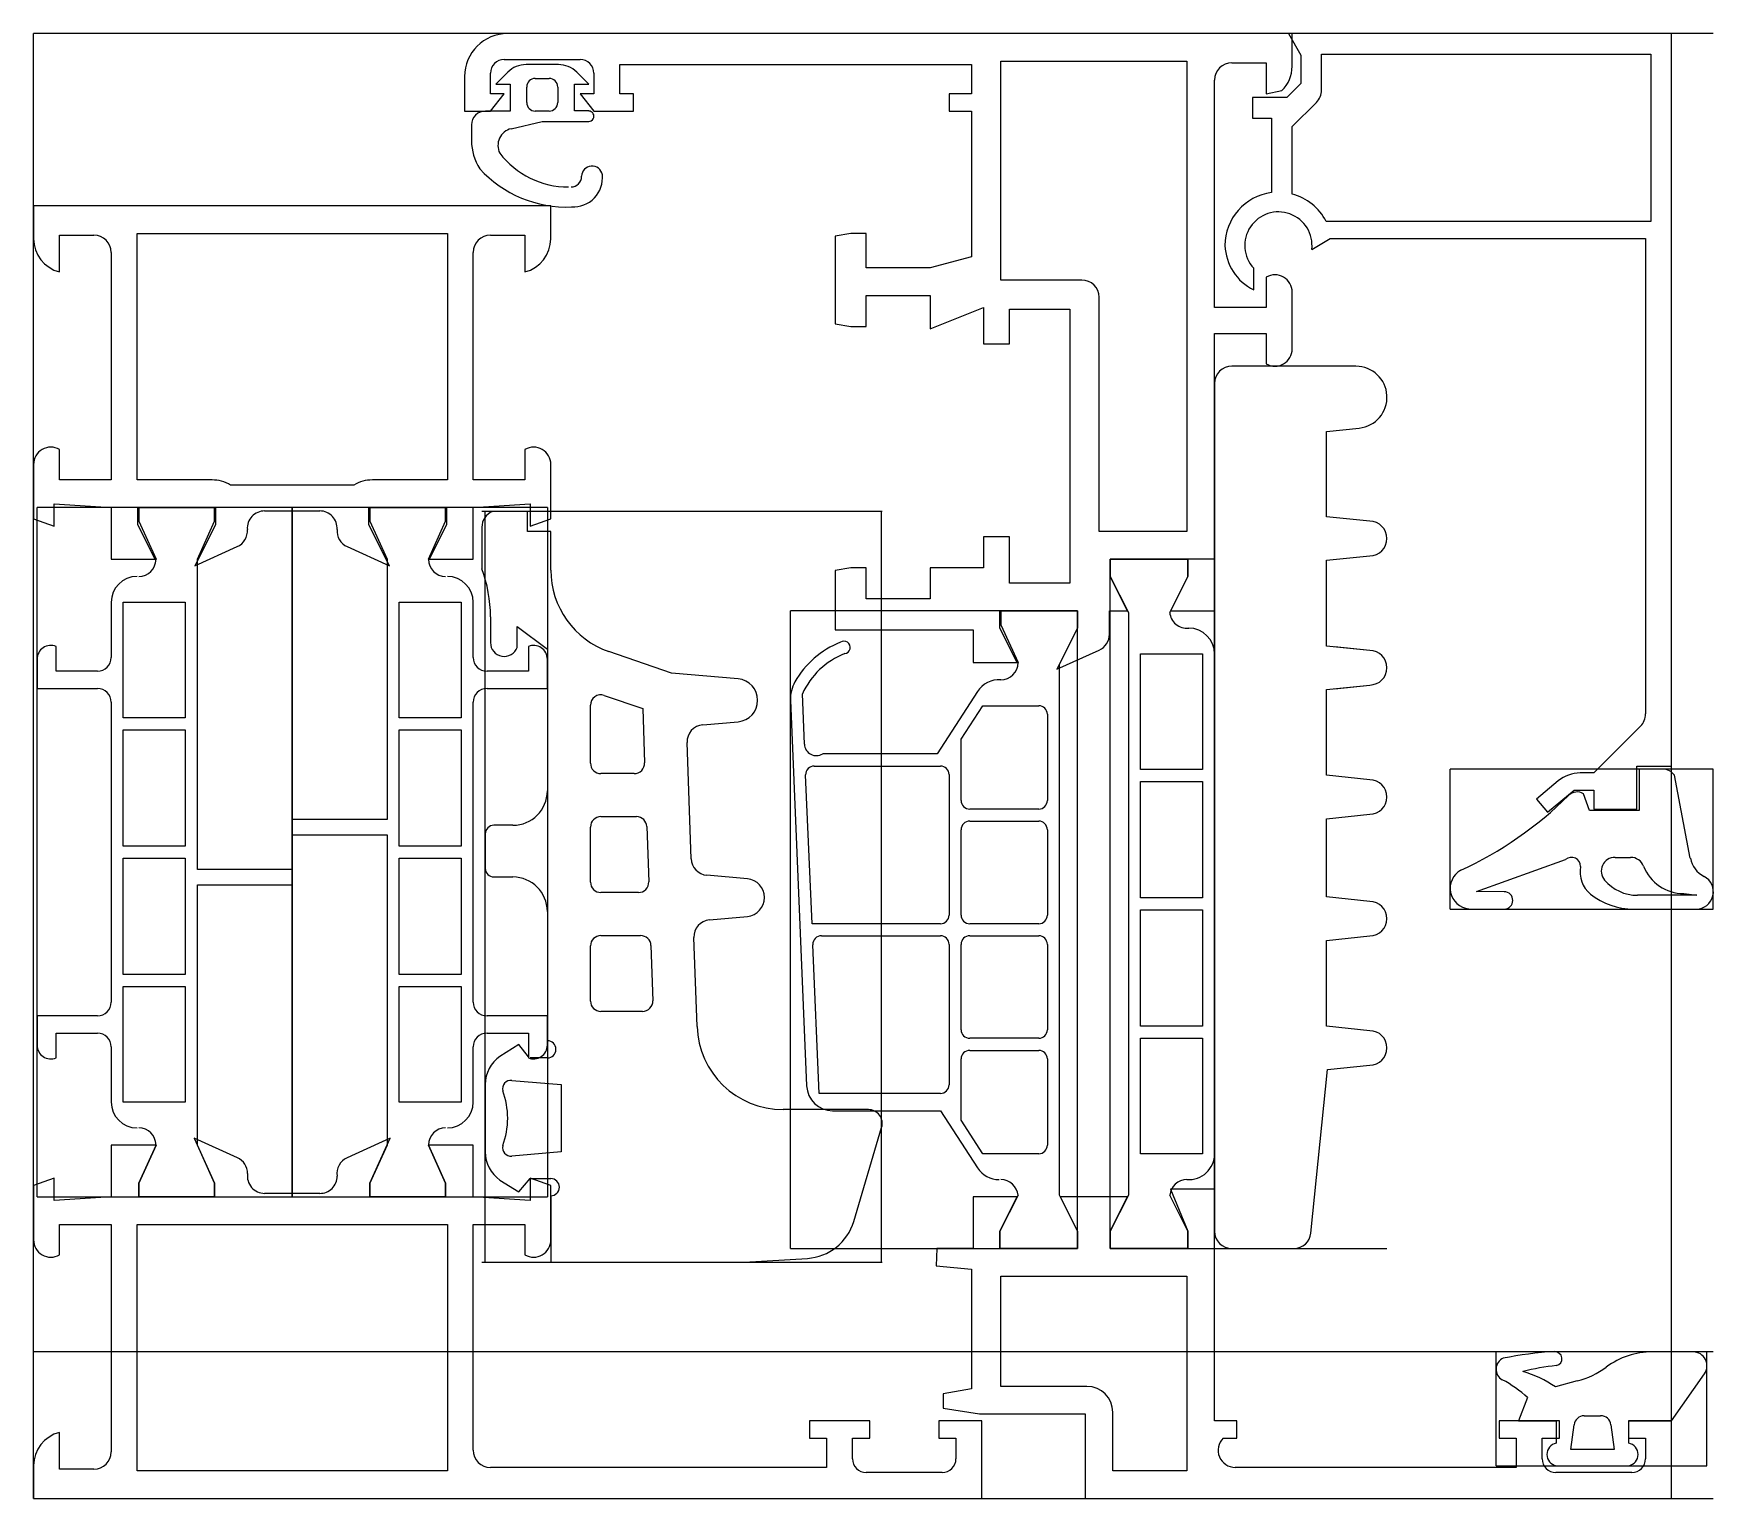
# Model space of a CAD drawing. Extents: x 0 to 97.4, y 0 to 85.
import ezdxf

# ---------------------------------------------------------------- set-up
doc = ezdxf.new("R2010")
doc.units = 0
doc.layers.get('0').update_dxf_attribs({"linetype": 'CONTINUOUS'})

msp = doc.modelspace()

# ---------------------------------------------------------------- linework, layer by layer
at = {"linetype": 'CONTINUOUS'}
for p, q in [((97.42, 85), (0, 85)), ((0, 0), (0, 85)), ((73, 85), (27.5, 85)), ((95, 85), (72.78, 85)), ((72.78, 85), (73.5, 83.75)), ((73, 83.1), (73, 85)), ((95, 0), (95, 85)), ((95, 42.5), (95, 85)), ((74.7, 81.72), (74.7, 83.8)), ((74.7, 83.8), (93.8, 83.8)), ((93.8, 83.8), (93.8, 74.1)), ((27.3, 83.5), (31.7, 83.5)), ((30.44, 83.2), (28.57, 83.2)), ((34, 81.5), (34, 83.2)), ((34, 83.2), (54.4, 83.2)), ((54.4, 83.2), (54.4, 81.5)), ((56.1, 70.7), (56.1, 83.4)), ((56.1, 83.4), (66.9, 83.4)), ((66.9, 83.4), (66.9, 56.1)), ((69.5, 83.3), (71.5, 83.3)), ((71.5, 83.3), (71.5, 81.51)), ((73.5, 83.75), (73.5, 82.1)), ((25, 82.5), (25, 80.5)), ((26.5, 81.5), (26.5, 82.7)), ((27.51, 82.76), (26.81, 82.07)), ((26.81, 82.07), (27.65, 82.07)), ((27.65, 82.07), (27.65, 80.5)), ((28.6, 81), (28.6, 81.9)), ((29.1, 82.4), (29.9, 82.4)), ((30.4, 81.9), (30.4, 81)), ((31.37, 80.52), (31.37, 82.07)), ((31.37, 82.07), (32.2, 82.07)), ((32.2, 82.07), (31.5, 82.76)), ((32.5, 82.7), (32.5, 81.5)), ((68.5, 69.1), (68.5, 82.3)), ((73.5, 82.1), (72.7, 81.3)), ((26.5, 80.5), (27.3, 81.5)), ((27.3, 81.5), (26.5, 81.5)), ((32.5, 81.5), (31.7, 81.5)), ((31.7, 81.5), (32.5, 80.5)), ((34.8, 81.5), (34, 81.5)), ((34.8, 80.5), (34.8, 81.5)), ((54.4, 81.5), (53.1, 81.5)), ((53.1, 81.5), (53.1, 80.5)), ((72.7, 81.3), (70.7, 81.3)), ((70.7, 81.3), (70.7, 80.1)), ((71.5, 81.51), (72.41, 81.69)), ((73, 79.6), (74.41, 81.01)), ((25, 80.5), (26.5, 80.5)), ((27.65, 80.5), (26.22, 80.5)), ((27.7, 79.48), (29.5, 79.9)), ((29.9, 80.5), (29.1, 80.5)), ((29.5, 79.9), (32.2, 79.9)), ((32.2, 80.52), (31.37, 80.52)), ((32.5, 80.5), (34.8, 80.5)), ((53.1, 80.5), (54.4, 80.5)), ((54.4, 80.5), (54.4, 72.04)), ((70.7, 80.1), (71.8, 80.1)), ((71.8, 80.1), (71.8, 75.77)), ((25.4, 79.7), (25.4, 78.78)), ((73, 75.69), (73, 79.6)), ((0, 75), (0, 73.1)), ((30, 75), (0, 75)), ((30, 73.1), (30, 75)), ((93.8, 74.1), (74.97, 74.1)), ((1.5, 71.17), (1.5, 73.3)), ((1.5, 73.3), (3.5, 73.3)), ((6, 59.1), (6, 73.4)), ((6, 73.4), (24, 73.4)), ((24, 73.4), (24, 59.1)), ((26.5, 73.3), (28.5, 73.3)), ((28.5, 73.3), (28.5, 71.17)), ((47.4, 73.4), (46.5, 73.24)), ((46.5, 73.24), (46.5, 68.16)), ((48.3, 73.4), (47.4, 73.4)), ((48.3, 71.4), (48.3, 73.4)), ((74.14, 72.48), (75.2, 73.1)), ((75.2, 73.1), (93.5, 73.1)), ((93.5, 73.1), (93.5, 45.52)), ((4.5, 72.3), (4.5, 59.1)), ((25.5, 59.1), (25.5, 72.3)), ((52, 71.4), (48.3, 71.4)), ((54.4, 72.04), (52, 71.4)), ((70.77, 70.13), (70.77, 71.38)), ((60.8, 70.7), (56.1, 70.7)), ((71.5, 70.87), (71.5, 69.1)), ((48.3, 68), (48.3, 69.8)), ((48.3, 69.8), (52, 69.8)), ((52, 69.8), (52, 67.86)), ((61.8, 56.1), (61.8, 69.7)), ((73, 66.7), (73, 70)), ((52, 67.86), (55.1, 69.1)), ((55.1, 69.1), (55.1, 67)), ((56.6, 67), (56.6, 69)), ((56.6, 69), (60.1, 69)), ((60.1, 69), (60.1, 53.1)), ((71.5, 69.1), (68.5, 69.1)), ((46.5, 68.16), (47.4, 68)), ((47.4, 68), (48.3, 68)), ((68.5, 51.5), (68.5, 67.6)), ((68.5, 67.6), (71.5, 67.6)), ((71.5, 67.6), (71.5, 65.83)), ((55.1, 67), (56.6, 67)), ((68.5, 14.5), (68.5, 65.7)), ((76.7, 65.7), (69.5, 65.7)), ((68.5, 64.7), (68.5, 15.5)), ((75, 61.91), (76.89, 62.11)), ((75, 56.96), (75, 61.91)), ((1.5, 59.1), (1.5, 60.87)), ((28.5, 60.87), (28.5, 59.1)), ((0, 60), (0, 56.85)), ((30, 56.85), (30, 60)), ((4.5, 59.1), (1.5, 59.1)), ((10.35, 59.1), (6, 59.1)), ((18.58, 58.8), (11.42, 58.8)), ((24, 59.1), (19.65, 59.1)), ((28.5, 59.1), (25.5, 59.1)), ((15, 57.5), (0.2, 57.5)), ((0.2, 17.5), (0.2, 57.5)), ((1.2, 56.41), (1.2, 57.72)), ((1.2, 57.72), (4.5, 57.5)), ((4.5, 57.5), (4.5, 54.5)), ((6.05, 56.5), (6.05, 57.5)), ((6.05, 57.5), (10.55, 57.5)), ((10.5, 57.5), (6.1, 57.5)), ((6.1, 57.5), (6.1, 56.7)), ((10.5, 56.7), (10.5, 57.5)), ((10.55, 57.5), (10.55, 56.5)), ((15, 57.5), (15, 17.5)), ((29.8, 57.5), (15, 57.5)), ((15, 17.5), (15, 57.5)), ((19.45, 56.5), (19.45, 57.5)), ((19.45, 57.5), (23.95, 57.5)), ((23.9, 57.5), (19.5, 57.5)), ((19.5, 57.5), (19.5, 56.7)), ((23.9, 56.7), (23.9, 57.5)), ((23.95, 57.5), (23.95, 56.5)), ((25.5, 57.5), (28.8, 57.72)), ((25.5, 54.5), (25.5, 57.5)), ((28.8, 57.72), (28.8, 56.41)), ((29.8, 57.5), (29.8, 17.5)), ((0, 56.85), (1.2, 56.41)), ((6.1, 56.7), (7.1, 54.5)), ((9.5, 54.5), (10.5, 56.7)), ((13.4, 57.3), (16.6, 57.3)), ((19.5, 56.7), (20.5, 54.5)), ((22.9, 54.5), (23.9, 56.7)), ((49.22, 57.27), (26, 57.27)), ((26.2, 13.7), (26.2, 57.27)), ((28.64, 57.27), (26.61, 57.27)), ((28.64, 56.11), (28.64, 57.27)), ((28.8, 56.41), (30, 56.85)), ((49.19, 13.7), (49.19, 57.27)), ((77.5, 56.7), (75, 56.96)), ((7.05, 54.5), (6.05, 56.5)), ((10.55, 56.5), (9.36, 54.12)), ((20.64, 54.12), (19.45, 56.5)), ((23.95, 56.5), (22.95, 54.5)), ((26, 56.35), (26, 53.95)), ((30, 56.11), (28.64, 56.11)), ((30, 53.87), (30, 56.11)), ((56.6, 55.8), (55.1, 55.8)), ((55.1, 55.8), (55.1, 54)), ((56.6, 53.1), (56.6, 55.8)), ((66.9, 56.1), (61.8, 56.1)), ((9.36, 54.12), (11.81, 55.23)), ((18.19, 55.23), (20.64, 54.12)), ((75, 54.44), (77.5, 54.7)), ((4.5, 54.5), (7.05, 54.5)), ((9.5, 36.5), (9.5, 54.5)), ((20.5, 54.5), (20.5, 39.4)), ((22.95, 54.5), (25.5, 54.5)), ((47.4, 54), (46.5, 53.84)), ((46.5, 53.84), (46.5, 50.4)), ((48.3, 54), (47.4, 54)), ((48.3, 52.2), (48.3, 54)), ((55.1, 54), (52, 54)), ((52, 54), (52, 52.2)), ((62.45, 53.5), (62.45, 54.5)), ((62.45, 54.5), (66.95, 54.5)), ((68.5, 54.5), (62.45, 54.5)), ((62.45, 14.5), (62.45, 54.5)), ((66.95, 54.5), (62.45, 54.5)), ((62.45, 54.5), (62.45, 53.5)), ((66.95, 54.5), (66.95, 53.5)), ((66.95, 53.5), (66.95, 54.5)), ((68.5, 14.5), (68.5, 54.5)), ((75, 49.46), (75, 54.44)), ((60.1, 53.1), (56.6, 53.1)), ((63.45, 51.5), (62.45, 53.5)), ((62.45, 53.5), (63.5, 51.4)), ((65.9, 51.41), (66.95, 53.5)), ((66.95, 53.5), (65.95, 51.5)), ((4.5, 52), (4.5, 48.8)), ((5.2, 45.3), (5.2, 52)), ((5.2, 52), (8.8, 52)), ((8.8, 52), (8.8, 45.3)), ((21.2, 45.3), (21.2, 52)), ((21.2, 52), (24.8, 52)), ((24.8, 52), (24.8, 45.3)), ((25.5, 48.8), (25.5, 52)), ((52, 52.2), (48.3, 52.2)), ((26.5, 51.16), (26.5, 49.66)), ((60.55, 51.5), (43.9, 51.5)), ((43.9, 14.5), (43.9, 51.5)), ((56.05, 50.5), (56.05, 51.5)), ((56.05, 51.5), (60.55, 51.5)), ((60.55, 51.5), (56.1, 51.5)), ((56.1, 51.5), (56.1, 50.7)), ((56.1, 50.7), (57.1, 48.5)), ((60.55, 51.5), (60.55, 50.5)), ((60.55, 14.5), (60.55, 51.5)), ((60.55, 50.5), (60.55, 51.5)), ((62.4, 50.14), (62.4, 51.5)), ((62.4, 51.5), (63.45, 51.5)), ((63.5, 51.4), (63.5, 17.6)), ((65.95, 51.5), (68.5, 51.5)), ((28.05, 49.38), (28.05, 50.6)), ((28.05, 50.6), (29.8, 49.28)), ((46.5, 50.4), (54.5, 50.4)), ((54.5, 50.4), (54.5, 48.5)), ((57.05, 48.5), (56.05, 50.5)), ((60.55, 50.5), (59.36, 48.12)), ((59.5, 48.4), (60.55, 50.5)), ((1.3, 48), (1.3, 49.44)), ((28.7, 49.44), (28.7, 48)), ((29.8, 49.28), (29.8, 41.06)), ((37, 47.89), (33.37, 49.14)), ((59.36, 48.12), (61.81, 49.23)), ((64.2, 42.3), (64.2, 49)), ((64.2, 49), (67.8, 49)), ((67.8, 49), (67.8, 42.3)), ((68.5, 20), (68.5, 49)), ((77.5, 49.2), (75, 49.46)), ((77.5, 49.2), (75.45, 49.42)), ((0.2, 48.7), (0.2, 47)), ((3.7, 48), (1.3, 48)), ((28.7, 48), (26.3, 48)), ((29.8, 47), (29.8, 48.7)), ((40.86, 47.56), (37, 47.89)), ((54.5, 48.5), (57.05, 48.5)), ((59.5, 17.6), (59.5, 48.4)), ((0.2, 47), (3.7, 47)), ((26.3, 47), (29.8, 47)), ((54.75, 46.82), (52.41, 43.2)), ((75, 46.94), (77.5, 47.2)), ((75, 41.96), (75, 46.94)), ((75.45, 46.98), (77.5, 47.2)), ((4.5, 46.2), (4.5, 28.8)), ((25.5, 28.8), (25.5, 46.2)), ((32.3, 42.66), (32.3, 46.03)), ((33.1, 46.6), (35.33, 45.83)), ((35.33, 45.83), (35.44, 42.68)), ((43.9, 46.32), (44.84, 23.94)), ((44.71, 43.77), (44.59, 46.68)), ((53.8, 44.06), (55.06, 46)), ((55.06, 46), (58.3, 46)), ((8.8, 45.3), (5.2, 45.3)), ((24.8, 45.3), (21.2, 45.3)), ((38.81, 44.89), (40.86, 45.07)), ((58.8, 45.5), (58.8, 40.5)), ((5.2, 44.6), (8.8, 44.6)), ((5.2, 37.85), (5.2, 44.6)), ((8.8, 44.6), (8.8, 37.85)), ((21.2, 37.85), (21.2, 44.6)), ((21.2, 44.6), (24.8, 44.6)), ((24.8, 44.6), (24.8, 37.85)), ((38.14, 37.12), (37.9, 43.86)), ((53.8, 40.5), (53.8, 44.06)), ((93.21, 44.81), (90.5, 42.1)), ((52.41, 43.2), (45.77, 43.2)), ((34.84, 42.06), (32.9, 42.06)), ((45.15, 33.35), (44.78, 41.98)), ((45.28, 42.5), (52.6, 42.5)), ((53.1, 42), (53.1, 33.85)), ((67.8, 42.3), (64.2, 42.3)), ((77.5, 41.7), (75, 41.96)), ((97.42, 42.32), (82.17, 42.32)), ((82.17, 34.2), (82.17, 42.32)), ((90.5, 42.1), (89.71, 42.1)), ((93, 40), (93, 42.5)), ((93, 42.5), (95, 42.5)), ((94.5, 42.32), (93.12, 42.32)), ((93.12, 42.32), (93.12, 39.91)), ((96.08, 37.15), (95.17, 41.96)), ((97.42, 34.2), (97.42, 42.32)), ((64.2, 34.85), (64.2, 41.6)), ((64.2, 41.6), (67.8, 41.6)), ((67.8, 41.6), (67.8, 34.85)), ((88.43, 41.63), (87.18, 40.58)), ((87.82, 39.82), (89.35, 41.1)), ((89.35, 41.1), (90.5, 41.1)), ((90.5, 41.1), (90.5, 40)), ((58.3, 40), (54.3, 40)), ((87.18, 40.58), (87.82, 39.82)), ((90.25, 39.91), (89.9, 40.89)), ((90.5, 40), (93, 40)), ((20.5, 39.4), (15, 39.4)), ((15, 39.4), (15, 38.5)), ((27.8, 39.06), (26.7, 39.06)), ((32.9, 39.56), (34.97, 39.56)), ((35.57, 38.98), (35.68, 35.78)), ((54.3, 39.3), (58.3, 39.3)), ((75, 39.44), (77.5, 39.7)), ((75, 34.9), (75, 39.44)), ((93.12, 39.91), (90.25, 39.91)), ((15, 38.5), (20.5, 38.5)), ((20.5, 38.5), (20.5, 20.5)), ((26.2, 38.56), (26.2, 36.56)), ((32.3, 35.76), (32.3, 38.96)), ((53.8, 33.85), (53.8, 38.8)), ((58.8, 38.8), (58.8, 33.85)), ((8.8, 37.85), (5.2, 37.85)), ((5.2, 37.15), (8.8, 37.15)), ((5.2, 30.4), (5.2, 37.15)), ((8.8, 37.15), (8.8, 30.4)), ((24.8, 37.85), (21.2, 37.85)), ((21.2, 30.4), (21.2, 37.15)), ((21.2, 37.15), (24.8, 37.15)), ((24.8, 37.15), (24.8, 30.4)), ((83.7, 35.21), (88.86, 37.08)), ((91.73, 37.2), (92.63, 37.2)), ((15, 36.5), (9.5, 36.5)), ((15, 35.6), (15, 36.5)), ((26.7, 36.06), (27.8, 36.06)), ((41.4, 35.96), (39.05, 36.16)), ((9.5, 20.5), (9.5, 35.6)), ((9.5, 35.6), (15, 35.6)), ((35.08, 35.16), (32.9, 35.16)), ((85.3, 35.2), (83.7, 35.21)), ((95.71, 35.1), (96.48, 35)), ((67.8, 34.85), (64.2, 34.85)), ((64.2, 27.4), (64.2, 34.15)), ((64.2, 34.15), (67.8, 34.15)), ((67.8, 34.15), (67.8, 27.4)), ((77.5, 34.64), (75, 34.9)), ((82.17, 34.2), (97.42, 34.2)), ((83.24, 34.21), (85.3, 34.2)), ((92.8, 34.2), (96.43, 34.2)), ((96.48, 35), (93.03, 35)), ((29.8, 34.06), (29.8, 26.56)), ((39.21, 33.57), (41.4, 33.77)), ((52.6, 33.35), (45.15, 33.35)), ((58.3, 33.35), (54.3, 33.35)), ((32.9, 32.66), (35.21, 32.66)), ((38.48, 27.39), (38.3, 32.54)), ((45.7, 32.65), (52.6, 32.65)), ((54.3, 32.65), (58.3, 32.65)), ((75, 32.38), (77.5, 32.64)), ((75, 27.4), (75, 32.38)), ((32.3, 28.86), (32.3, 32.06)), ((35.81, 32.08), (35.92, 28.88)), ((45.56, 23.5), (45.2, 32.13)), ((53.1, 32.15), (53.1, 24)), ((53.8, 27.2), (53.8, 32.15)), ((58.8, 32.15), (58.8, 27.2)), ((8.8, 30.4), (5.2, 30.4)), ((24.8, 30.4), (21.2, 30.4)), ((5.2, 29.7), (8.8, 29.7)), ((5.2, 23), (5.2, 29.7)), ((8.8, 29.7), (8.8, 23)), ((21.2, 23), (21.2, 29.7)), ((21.2, 29.7), (24.8, 29.7)), ((24.8, 29.7), (24.8, 23)), ((35.32, 28.26), (32.9, 28.26)), ((3.7, 28), (0.2, 28)), ((0.2, 28), (0.2, 26.3)), ((29.8, 28), (26.3, 28)), ((29.8, 26.3), (29.8, 28)), ((67.8, 27.4), (64.2, 27.4)), ((77.5, 27.14), (75, 27.4)), ((1.3, 25.56), (1.3, 27)), ((1.3, 27), (3.7, 27)), ((26.3, 27), (28.7, 27)), ((28.14, 26.33), (27.05, 25.65)), ((28.7, 25.62), (28.14, 26.33)), ((28.7, 27), (28.7, 25.56)), ((58.3, 26.7), (54.3, 26.7)), ((64.2, 20), (64.2, 26.7)), ((64.2, 26.7), (67.8, 26.7)), ((67.8, 26.7), (67.8, 20)), ((4.5, 26.2), (4.5, 23)), ((25.5, 23), (25.5, 26.2)), ((29.8, 25.56), (28.81, 25.56)), ((53.8, 21.94), (53.8, 25.5)), ((54.3, 26), (58.3, 26)), ((58.8, 25.5), (58.8, 20.5)), ((74.09, 15.4), (75.05, 24.88)), ((75.05, 24.88), (77.5, 25.14)), ((26.2, 24.02), (26.2, 20.11)), ((27.74, 24.26), (30.6, 24.01)), ((30.6, 24.01), (30.6, 20.11)), ((52.6, 23.5), (45.56, 23.5)), ((8.8, 23), (5.2, 23)), ((24.8, 23), (21.2, 23)), ((48.42, 22.56), (43.47, 22.56)), ((46.34, 22.5), (52.6, 22.5)), ((52.6, 22.5), (54.75, 19.18)), ((47.57, 16.07), (49.19, 21.53)), ((55.06, 20), (53.8, 21.94)), ((7.1, 20.5), (4.5, 20.5)), ((4.5, 20.5), (4.5, 17.5)), ((6.1, 18.3), (7.1, 20.5)), ((7.1, 20.5), (6.1, 18.3)), ((11.82, 19.77), (9.32, 20.9)), ((9.32, 20.9), (10.5, 18.3)), ((10.5, 18.3), (9.5, 20.5)), ((20.68, 20.9), (18.18, 19.77)), ((19.5, 18.3), (20.68, 20.9)), ((20.5, 20.5), (19.5, 18.3)), ((25.5, 20.5), (22.9, 20.5)), ((22.9, 20.5), (23.9, 18.3)), ((23.9, 18.3), (22.9, 20.5)), ((25.5, 17.5), (25.5, 20.5)), ((30.6, 20.11), (27.74, 19.86)), ((58.3, 20), (55.06, 20)), ((67.8, 20), (64.2, 20)), ((1.2, 18.59), (0, 18.15)), ((1.2, 17.28), (1.2, 18.59)), ((28.14, 17.79), (28.8, 18.56)), ((30, 18.15), (28.8, 18.59)), ((28.8, 18.59), (28.8, 17.28)), ((28.8, 18.56), (30, 18.56)), ((0, 18.15), (0, 15)), ((6.1, 17.5), (6.1, 18.3)), ((6.1, 18.3), (6.1, 17.5)), ((10.5, 18.3), (10.5, 17.5)), ((10.5, 17.5), (10.5, 18.3)), ((16.6, 17.7), (13.4, 17.7)), ((19.5, 17.5), (19.5, 18.3)), ((19.5, 18.3), (19.5, 17.5)), ((23.9, 18.3), (23.9, 17.5)), ((23.9, 17.5), (23.9, 18.3)), ((27.05, 18.47), (28.14, 17.79)), ((30, 15), (30, 18.15)), ((30, 17.56), (30, 13.7)), ((57.1, 17.59), (56.05, 15.5)), ((60.55, 15.5), (59.5, 17.6)), ((63.5, 17.6), (62.45, 15.5)), ((66.95, 15.5), (65.9, 17.59)), ((68.5, 17.94), (65.95, 17.94)), ((65.95, 17.94), (66.95, 15.5)), ((68.5, 4.5), (68.5, 17.94)), ((0.2, 17.5), (15, 17.5)), ((4.5, 17.5), (1.2, 17.28)), ((10.5, 17.5), (6.1, 17.5)), ((6.1, 17.5), (10.5, 17.5)), ((15, 17.5), (29.8, 17.5)), ((23.9, 17.5), (19.5, 17.5)), ((19.5, 17.5), (23.9, 17.5)), ((28.8, 17.28), (25.5, 17.5)), ((57.05, 17.5), (54.5, 17.5)), ((54.5, 17.5), (54.5, 14.5)), ((56.05, 15.5), (57.05, 17.5)), ((63.45, 17.5), (59.55, 17.5)), ((59.55, 17.5), (60.55, 15.5)), ((62.45, 15.5), (63.45, 17.5)), ((1.5, 14.13), (1.5, 15.9)), ((1.5, 15.9), (4.5, 15.9)), ((4.5, 15.9), (4.5, 2.7)), ((6, 1.6), (6, 15.9)), ((6, 15.9), (24, 15.9)), ((24, 15.9), (24, 1.6)), ((25.5, 15.9), (28.5, 15.9)), ((25.5, 2.8), (25.5, 15.9)), ((28.5, 15.9), (28.5, 14.13)), ((56.05, 14.5), (56.05, 15.5)), ((56.05, 15.5), (56.05, 14.5)), ((60.55, 15.5), (60.55, 14.5)), ((60.55, 14.5), (60.55, 15.5)), ((62.45, 14.5), (62.45, 15.5)), ((62.45, 15.5), (62.45, 14.5)), ((66.95, 15.5), (66.95, 14.5)), ((66.95, 14.5), (66.95, 15.5)), ((26, 13.7), (49.22, 13.7)), ((30, 13.7), (41.22, 13.7)), ((41.22, 13.7), (44.88, 13.93)), ((43.9, 14.5), (60.55, 14.5)), ((52.4, 14.5), (52.35, 13.5)), ((54.5, 14.5), (52.4, 14.5)), ((60.55, 14.5), (56.05, 14.5)), ((56.05, 14.5), (60.55, 14.5)), ((66.95, 14.5), (62.45, 14.5)), ((62.45, 14.5), (68.5, 14.5)), ((62.45, 14.5), (66.95, 14.5)), ((68.5, 14.5), (78.5, 14.5)), ((69.5, 14.5), (73.1, 14.5)), ((52.35, 13.5), (54.4, 13.3)), ((54.4, 13.3), (54.4, 6.35)), ((56.1, 6.5), (56.1, 12.9)), ((56.1, 12.9), (66.9, 12.9)), ((66.9, 12.9), (66.9, 1.6)), ((97.42, 8.5), (0, 8.5)), ((84.83, 1.9), (84.83, 8.53)), ((97.06, 8.5), (84.83, 8.5)), ((96.26, 8.5), (93.89, 8.5)), ((97.06, 1.9), (97.06, 8.53)), ((95, 4.5), (96.91, 7.23)), ((54.4, 6.35), (52.75, 6.06)), ((52.75, 6.06), (52.75, 5.24)), ((61.1, 6.5), (56.1, 6.5)), ((86.66, 5.85), (86.12, 4.5)), ((89.54, 6.82), (88.27, 6.47)), ((52.75, 5.24), (54.87, 4.9)), ((54.87, 4.9), (61, 4.9)), ((61, 4.9), (61, 0)), ((62.6, 1.6), (62.6, 5)), ((48.5, 4.5), (45, 4.5)), ((45, 4.5), (45, 3.5)), ((48.5, 3.5), (48.5, 4.5)), ((55, 4.5), (52.5, 4.5)), ((52.5, 4.5), (52.5, 3.5)), ((55, 0), (55, 4.5)), ((69.8, 4.5), (68.5, 4.5)), ((69.8, 3.5), (69.8, 4.5)), ((88.5, 4.5), (85, 4.5)), ((85, 4.5), (85, 3.5)), ((86.12, 4.5), (88.32, 4.5)), ((88.32, 4.5), (88.32, 3.2)), ((88.5, 3.5), (88.5, 4.5)), ((89.17, 2.84), (89.35, 4.27)), ((89.94, 4.8), (90.89, 4.8)), ((91.49, 4.27), (91.67, 2.84)), ((95, 4.5), (92.5, 4.5)), ((92.5, 4.5), (92.5, 3.5)), ((92.52, 3.2), (92.52, 4.5)), ((92.52, 4.5), (95, 4.5)), ((95, 0), (95, 4.5)), ((1.5, 1.7), (1.5, 3.83)), ((45, 3.5), (46, 3.5)), ((46, 3.5), (46, 1.8)), ((47.5, 2.3), (47.5, 3.5)), ((47.5, 3.5), (48.5, 3.5)), ((52.5, 3.5), (53.5, 3.5)), ((53.5, 3.5), (53.5, 2.3)), ((68.99, 3.5), (69.8, 3.5)), ((85, 3.5), (86, 3.5)), ((86, 3.5), (86, 1.8)), ((87.5, 2.3), (87.5, 3.5)), ((87.5, 3.5), (88.5, 3.5)), ((92.5, 3.5), (93.5, 3.5)), ((93.5, 3.5), (93.5, 2.3)), ((91.67, 2.84), (89.17, 2.84)), ((0, 1.9), (0, 0)), ((3.5, 1.7), (1.5, 1.7)), ((24, 1.6), (6, 1.6)), ((46, 1.8), (26.5, 1.8)), ((52.7, 1.5), (48.3, 1.5)), ((66.9, 1.6), (62.6, 1.6)), ((86, 1.8), (69.7, 1.8)), ((84.83, 1.9), (97.06, 1.9)), ((92.7, 1.5), (88.3, 1.5)), ((88.32, 1.9), (92.52, 1.9)), ((0, 0), (97.42, 0)), ((0, 0), (55, 0)), ((61, 0), (95, 0))]:
    msp.add_line(p, q, dxfattribs=at)
for centre, radius, start, end in [((27.5, 82.5), 2.5, 90, 180), ((27.3, 82.7), 0.8, 90, 180), ((28.571, 81.7), 1.5, 90.05044, 135.03568), ((30.439, 81.7), 1.5, 44.96432, 89.94956), ((31.7, 82.7), 0.8, 0, 90), ((69.5, 82.3), 1, 90, 180), ((71, 83.108), 2, 314.82883, 359.75843), ((29.1, 81.9), 0.5, 90, 180), ((29.9, 81.9), 0.5, 0, 90), ((29.1, 81), 0.5, 180, 270), ((29.9, 81), 0.5, 270, 0), ((73.7, 81.714), 1, 315.23356, 0.33126), ((26.2, 79.7), 0.8, 88.56745, 180.01791), ((32.2, 80.2), 0.3, 269.99999, 90.00001), ((27.934, 78.508), 1, 103.54068, 206.60237), ((28.4, 78.788), 3, 180.14849, 212.86023), ((31.02, 81.12), 5.02, 217.55767, 270.1192), ((30.912, 81.734), 6.8, 222.27047, 272.42864), ((32.39, 76.702), 0.61, 10.24224, 178.26543), ((31.18, 76.7), 0.6, 269.96816, 1.91022), ((31.299, 76.637), 1.7, 266.6678, 5.83654), ((72.2, 72.696), 3.1, 97.41362, 179.92449), ((72.208, 72.693), 3.1, 26.99326, 75.19228), ((72.203, 72.703), 1.95, 353.44055, 222.7138), ((2, 73.106), 2, 180.18605, 255.5228), ((3.5, 72.3), 1, 0, 90), ((26.5, 72.3), 1, 90, 180), ((28, 73.106), 2, 284.4772, 359.81395), ((72.098, 72.82), 3, 182.29745, 243.73461), ((60.8, 69.7), 1, 0, 90), ((72, 70.004), 1, 359.77201, 120.00052), ((72, 66.696), 1, 239.99948, 0.22799), ((69.5, 64.7), 1, 90, 180), ((76.701, 63.9), 1.8, 276.04228, 90.0168), ((1, 60.004), 1, 59.99948, 180.22799), ((29, 60.004), 1, 359.77201, 120.00052), ((10.352, 57.05), 2.05, 58.61178, 90.06401), ((19.648, 57.05), 2.05, 89.93599, 121.38822), ((13.397, 56.3), 1, 89.81634, 184.58886), ((16.603, 56.3), 1, 355.41114, 90.18366), ((27, 56.349), 1, 112.95448, 179.9533), ((77.5, 55.7), 1, 270, 90), ((11.403, 56.143), 1, 294.0204, 4.39313), ((18.597, 56.143), 1, 175.60687, 245.9796), ((6.1, 54.5), 1, 270, 0), ((23.9, 54.5), 1, 180, 270), ((18.5, 51.166), 8, 359.95623, 20.36418), ((35, 53.867), 5, 179.96389, 250.97384), ((6, 52), 1.5, 90, 180), ((24, 52), 1.5, 0, 90), ((66.896, 51.495), 1, 184.8542, 275.94575), ((47.004, 49.38), 0.363, 277.26397, 124.22819), ((61.4, 50.142), 1, 294.2047, 359.88045), ((67, 49), 1.5, 0, 90), ((1, 48.698), 0.8, 67.97556, 179.88403), ((3.7, 48.8), 0.8, 270, 0), ((26.3, 48.8), 0.8, 180, 270), ((27.3, 49.658), 0.8, 179.88425, 339.6362), ((29, 48.698), 0.8, 0.11597, 112.02444), ((48.696, 44.838), 5.2, 111.38863, 150.73692), ((48.692, 44.83), 4.5, 111.40499, 155.73082), ((77.5, 48.2), 1, 270, 90), ((77.5, 48.2), 1, 270, 90), ((56.1, 48.5), 1, 270, 0), ((3.7, 46.2), 0.8, 0, 90), ((26.3, 46.2), 0.8, 90, 180), ((40.748, 46.315), 1.25, 275.1264, 84.8736), ((45.899, 46.392), 2, 150.38416, 182.05265), ((56.008, 46.003), 1.5, 86.47867, 146.99046), ((32.9, 46.034), 0.6, 70.5272, 180.41254), ((58.3, 45.5), 0.5, 0, 90), ((38.899, 43.894), 1, 95.13033, 181.94878), ((92.5, 45.514), 1, 315.23356, 0.33126), ((45.409, 43.8), 0.7, 182.45206, 301.01091), ((32.9, 42.66), 0.6, 180, 270), ((34.84, 42.66), 0.6, 269.96816, 1.91022), ((45.28, 42), 0.5, 89.95414, 182.29246), ((52.6, 42), 0.5, 0, 90), ((89.718, 40.1), 2, 90.23147, 130.09373), ((94.502, 41.52), 0.8, 33.36683, 90.1337), ((27.8, 41.06), 2, 270, 0), ((77.5, 40.7), 1, 270, 90), ((89.529, 40.285), 0.71, 58.48067, 134.63323), ((54.3, 40.5), 0.5, 180, 270), ((58.3, 40.5), 0.5, 270, 0), ((73.72, 56.168), 21.7, 294.67858, 314.87365), ((26.7, 38.56), 0.5, 90, 180), ((32.9, 38.96), 0.6, 90, 180), ((34.97, 38.96), 0.6, 1.9102, 90.03184), ((54.3, 38.8), 0.5, 90, 180), ((58.3, 38.8), 0.5, 0, 90), ((39.139, 37.156), 1, 182.0631, 264.87368), ((89.2, 36.673), 0.53, 359.6283, 129.90604), ((91.728, 36.4), 0.8, 89.85283, 220.54185), ((92.634, 36.4), 0.8, 21.25288, 90.31572), ((97.575, 37.425), 1.5, 190.54998, 242.84309), ((26.7, 36.56), 0.5, 180, 270), ((27.8, 34.06), 2, 0, 90), ((83.367, 35.403), 1.2, 119.27672, 263.9328), ((91.358, 36.347), 1.66, 168.7841, 230.83886), ((95.708, 37.6), 2.5, 201.34604, 270.03443), ((96.434, 35.2), 1, 269.76763, 62.87428), ((32.9, 35.76), 0.6, 180, 270), ((35.08, 35.76), 0.6, 269.96816, 1.91022), ((41.295, 34.865), 1.1, 275.46501, 84.53499), ((85.3, 34.7), 0.5, 270, 90), ((93.024, 37.5), 2.5, 220.39077, 270.13506), ((77.5, 33.64), 1, 270, 90), ((92.788, 38.2), 4, 231.72026, 270.1718), ((39.299, 32.574), 1, 95.13033, 181.94878), ((52.6, 33.85), 0.5, 270, 0), ((54.3, 33.85), 0.5, 180, 270), ((58.3, 33.85), 0.5, 270, 0), ((32.9, 32.06), 0.6, 90, 180), ((35.21, 32.06), 0.6, 1.9102, 90.03184), ((45.7, 32.15), 0.5, 89.95414, 182.29246), ((52.6, 32.15), 0.5, 0, 90), ((54.3, 32.15), 0.5, 90, 180), ((58.3, 32.15), 0.5, 0, 90), ((3.7, 28.8), 0.8, 270, 0), ((26.3, 28.8), 0.8, 180, 270), ((32.9, 28.86), 0.6, 180, 270), ((35.32, 28.86), 0.6, 269.96816, 1.91022), ((43.477, 27.56), 5, 181.94837, 269.91853), ((3.7, 26.2), 0.8, 360, 90), ((26.3, 26.2), 0.8, 90, 180), ((29.8, 26.06), 0.5, 270, 90), ((54.3, 27.2), 0.5, 180, 270), ((58.3, 27.2), 0.5, 270, 0), ((77.5, 26.14), 1, 270, 90), ((1, 26.302), 0.8, 180.11597, 292.02444), ((28.2, 24.014), 2, 125.09928, 179.81912), ((29, 26.302), 0.8, 247.97556, 359.88403), ((54.3, 25.5), 0.5, 90, 180), ((58.3, 25.5), 0.5, 0, 90), ((27.697, 23.762), 0.5, 85.10501, 192.92334), ((22.958, 22.06), 4.54, 339.49921, 20.50079), ((46.339, 24), 1.5, 182.29242, 270.04585), ((52.6, 24), 0.5, 270, 0), ((6, 23), 1.5, 180, 270), ((24, 23), 1.5, 270, 0), ((48.424, 21.76), 0.8, 343.29099, 90.27059), ((6.1, 20.5), 1, 0, 90), ((23.9, 20.5), 1, 90, 180), ((27.697, 20.358), 0.5, 167.07666, 274.89499), ((58.3, 20.5), 0.5, 270, 0), ((11.41, 18.858), 1, 359.54733, 65.79713), ((18.597, 18.861), 1, 114.64176, 189.26887), ((28.2, 20.106), 2, 179.89427, 234.90049), ((67, 19.997), 1.5, 266.1773, 0.12748), ((13.399, 18.7), 1, 171.37302, 270.07529), ((16.61, 18.7), 1, 269.42703, 0.00286), ((30, 18.06), 0.5, 270, 90), ((56.006, 20), 1.5, 213.13839, 270.15168), ((56.104, 17.5), 1, 5.16313, 90.23248), ((66.896, 17.5), 1, 89.76752, 174.83687), ((44.694, 16.924), 3, 273.55095, 343.45629), ((1, 14.996), 1, 179.77201, 300.00052), ((29, 14.996), 1, 239.99948, 0.22799), ((69.5, 15.5), 1, 180, 270), ((73.095, 15.5), 1, 270.28583, 354.26155), ((85.529, 7.502), 0.7, 114.38391, 241.03487), ((90.442, -19.912), 28.53, 94.50658, 100.50516), ((88.251, 8.102), 0.4, 281.41204, 95.86223), ((93.893, 4), 4.5, 90.03981, 126.44339), ((96.263, 7.7), 0.8, 324.01982, 90.18792), ((81.334, -0.119), 8, 48.25929, 61.18319), ((89.635, -5.074), 12.85, 95.82766, 104.62605), ((84.736, 1.436), 6.15, 54.93099, 74.40287), ((88.268, 11.655), 5, 284.73952, 306.18717), ((61.1, 5), 1.5, 0, 90), ((89.946, 4.2), 0.6, 90.564, 173.30303), ((90.894, 4.2), 0.6, 6.69842, 90.39111), ((2, 1.894), 2, 104.4772, 179.81395), ((69.704, 2.8), 1, 135.57231, 269.76311), ((88.434, 2.55), 0.66, 99.98655, 260.01345), ((92.406, 2.55), 0.66, 279.98655, 80.01345), ((3.5, 2.7), 1, 270, 0), ((26.5, 2.8), 1, 180, 270), ((48.3, 2.3), 0.8, 180, 270), ((52.7, 2.3), 0.8, 270, 360), ((88.3, 2.3), 0.8, 180, 270), ((92.7, 2.3), 0.8, 270, 360)]:
    msp.add_arc(centre, radius, start, end, dxfattribs=at)

doc.saveas('drawing.dxf')
